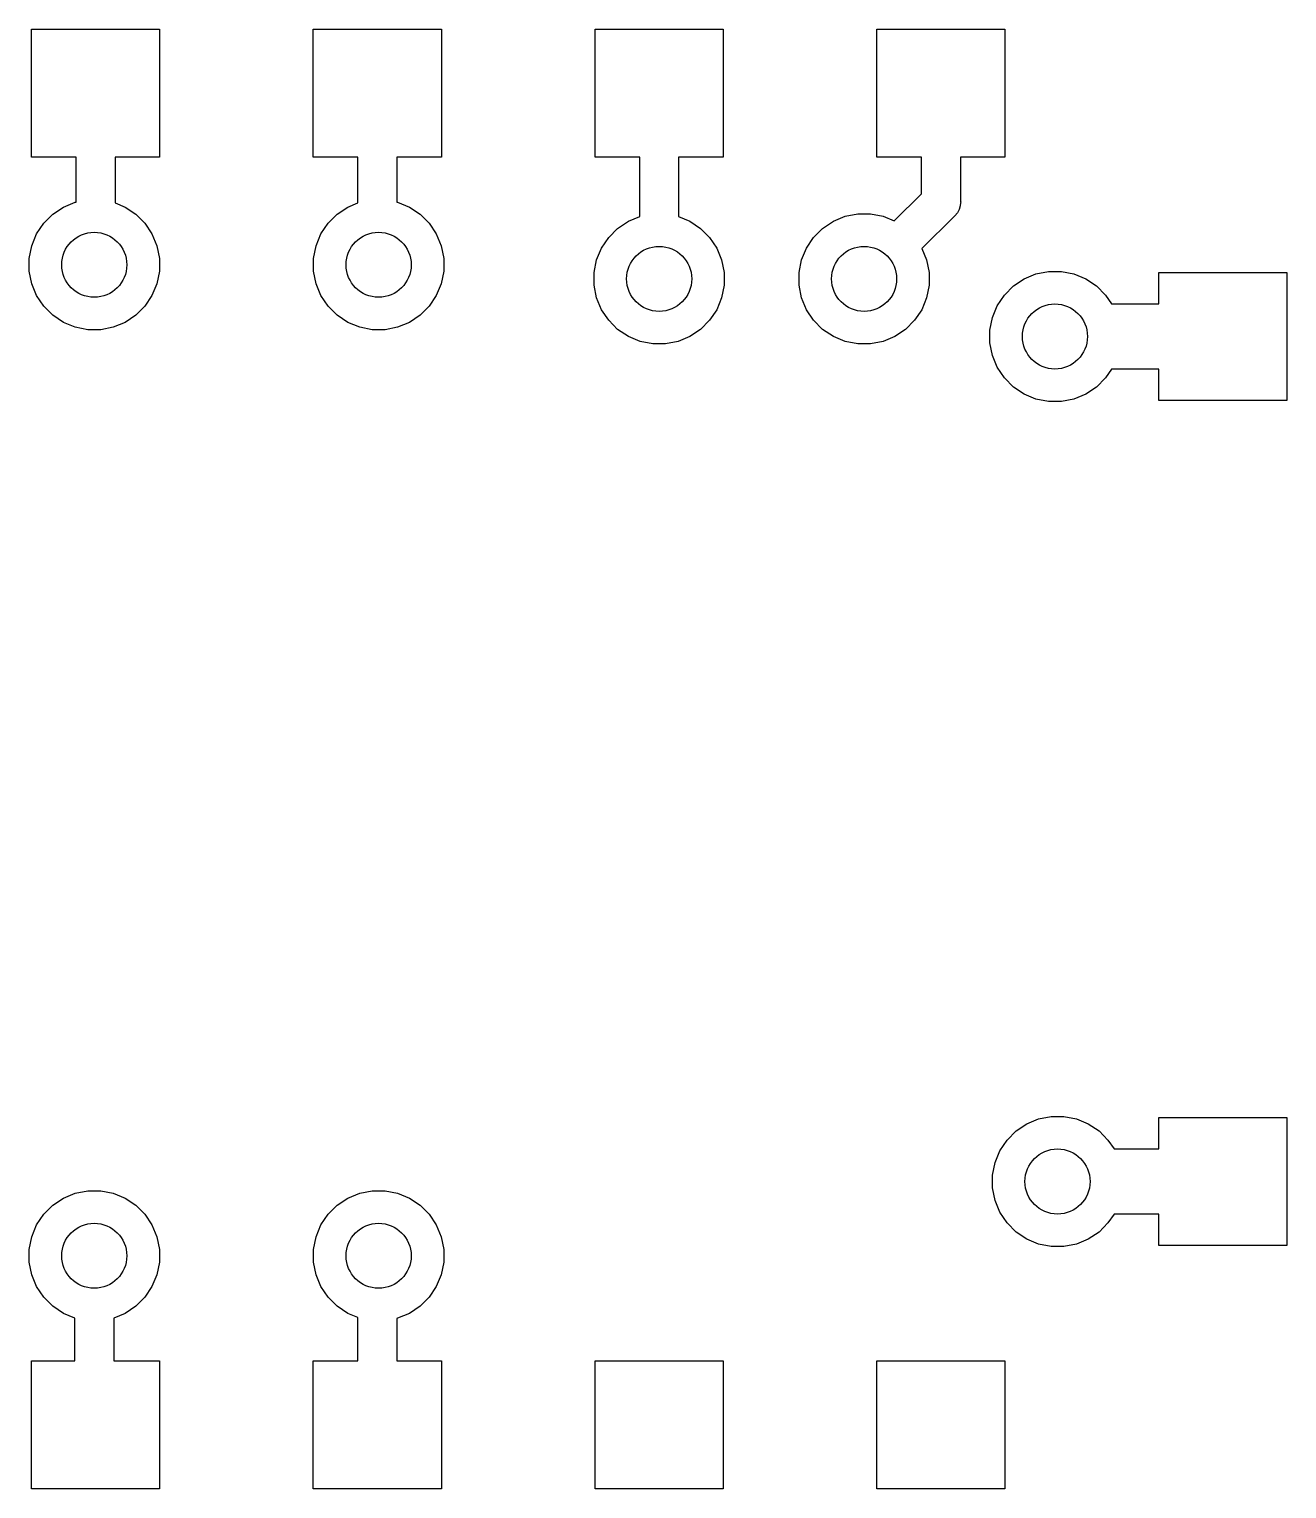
# Model space of a CAD drawing. Extents: x 98.9 to 141.5, y -118.8 to -76.2.
# Drawn here: x 132.19 to 137.1, y -99.7 to -94 of the extents above; entities that cross this region are included whole.
import ezdxf

# ---------------------------------------------------------------- set-up
doc = ezdxf.new("R2010")
doc.units = 0
doc.layers.add('BLACK', color=7, linetype='CONTINUOUS')

msp = doc.modelspace()

# ---------------------------------------------------------------- linework, layer by layer
at = {"layer": 'BLACK', "linetype": 'CONTINUOUS'}
for p, q in [((132.2, -94.5), (132.2, -94)), ((132.2, -94), (132.7, -94)), ((132.7, -94), (132.7, -94.5)), ((133.3, -94.5), (133.3, -94)), ((133.3, -94), (133.8, -94)), ((133.8, -94), (133.8, -94.5)), ((134.4, -94.5), (134.4, -94)), ((134.4, -94), (134.9, -94)), ((134.9, -94), (134.9, -94.5)), ((135.5, -94.5), (135.5, -94)), ((135.5, -94), (136, -94)), ((136, -94), (136, -94.5)), ((132.374, -94.5), (132.2, -94.5)), ((132.374, -94.6752), (132.374, -94.5)), ((132.7, -94.5), (132.526, -94.5)), ((132.526, -94.5), (132.526, -94.6787)), ((133.474, -94.5), (133.3, -94.5)), ((133.474, -94.6787), (133.474, -94.5)), ((133.8, -94.5), (133.626, -94.5)), ((133.626, -94.5), (133.626, -94.6752)), ((134.574, -94.5), (134.4, -94.5)), ((134.574, -94.7316), (134.574, -94.5)), ((134.9, -94.5), (134.726, -94.5)), ((134.726, -94.5), (134.726, -94.7316)), ((135.674, -94.5), (135.5, -94.5)), ((135.674, -94.6434), (135.674, -94.5)), ((136, -94.5), (135.826, -94.5)), ((135.826, -94.5), (135.826, -94.6713)), ((132.325, -94.6949), (132.371, -94.6758)), ((132.371, -94.6758), (132.374, -94.6752)), ((133.626, -94.6752), (133.629, -94.6758)), ((133.629, -94.6758), (133.675, -94.6949)), ((135.568, -94.749), (135.674, -94.6434)), ((135.826, -94.6713), (135.827, -94.675)), ((135.827, -94.675), (135.826, -94.6787)), ((132.248, -94.7581), (132.283, -94.7227)), ((132.283, -94.7227), (132.325, -94.6949)), ((132.526, -94.6787), (132.565, -94.6949)), ((132.565, -94.6949), (132.607, -94.7227)), ((132.607, -94.7227), (132.642, -94.7581)), ((133.358, -94.7581), (133.393, -94.7227)), ((133.393, -94.7227), (133.435, -94.6949)), ((133.435, -94.6949), (133.474, -94.6787)), ((133.675, -94.6949), (133.717, -94.7227)), ((133.717, -94.7227), (133.752, -94.7581)), ((134.53, -94.7499), (134.574, -94.7316)), ((134.726, -94.7316), (134.77, -94.7499)), ((135.33, -94.7499), (135.376, -94.7308)), ((135.376, -94.7308), (135.425, -94.721)), ((135.425, -94.721), (135.475, -94.721)), ((135.475, -94.721), (135.524, -94.7308)), ((135.524, -94.7308), (135.568, -94.749)), ((135.801, -94.7315), (135.676, -94.8568)), ((135.804, -94.7291), (135.801, -94.7315)), ((135.814, -94.7175), (135.804, -94.7291)), ((135.821, -94.7043), (135.814, -94.7175)), ((135.825, -94.6899), (135.821, -94.7043)), ((135.826, -94.6787), (135.825, -94.6899)), ((135.826, -94.6787), (135.826, -94.6787)), ((132.22, -94.7997), (132.248, -94.7581)), ((132.642, -94.7581), (132.67, -94.7997)), ((133.33, -94.7997), (133.358, -94.7581)), ((133.752, -94.7581), (133.78, -94.7997)), ((134.453, -94.8131), (134.488, -94.7777)), ((134.488, -94.7777), (134.53, -94.7499)), ((134.77, -94.7499), (134.812, -94.7777)), ((134.812, -94.7777), (134.847, -94.8131)), ((135.253, -94.8131), (135.288, -94.7777)), ((135.288, -94.7777), (135.33, -94.7499)), ((132.191, -94.895), (132.201, -94.8459)), ((132.201, -94.8459), (132.22, -94.7997)), ((132.67, -94.7997), (132.689, -94.8459)), ((132.689, -94.8459), (132.699, -94.895)), ((133.301, -94.895), (133.311, -94.8459)), ((133.311, -94.8459), (133.33, -94.7997)), ((133.78, -94.7997), (133.799, -94.8459)), ((133.799, -94.8459), (133.809, -94.895)), ((134.425, -94.8547), (134.453, -94.8131)), ((134.847, -94.8131), (134.875, -94.8547)), ((135.225, -94.8547), (135.253, -94.8131)), ((132.191, -94.945), (132.191, -94.895)), ((132.699, -94.895), (132.699, -94.945)), ((133.301, -94.945), (133.301, -94.895)), ((133.809, -94.895), (133.809, -94.945)), ((134.396, -94.95), (134.406, -94.9009)), ((134.406, -94.9009), (134.425, -94.8547)), ((134.875, -94.8547), (134.894, -94.9009)), ((134.894, -94.9009), (134.904, -94.95)), ((135.196, -94.95), (135.206, -94.9009)), ((135.206, -94.9009), (135.225, -94.8547)), ((135.676, -94.8568), (135.694, -94.9009)), ((135.694, -94.9009), (135.704, -94.95)), ((132.201, -94.9941), (132.191, -94.945)), ((132.699, -94.945), (132.689, -94.9941)), ((133.311, -94.9941), (133.301, -94.945)), ((133.809, -94.945), (133.799, -94.9941)), ((134.396, -95), (134.396, -94.95)), ((134.904, -94.95), (134.904, -95)), ((135.196, -95), (135.196, -94.95)), ((135.704, -94.95), (135.704, -95)), ((136.075, -94.9749), (136.121, -94.9558)), ((136.121, -94.9558), (136.17, -94.946)), ((136.17, -94.946), (136.22, -94.946)), ((136.22, -94.946), (136.269, -94.9558)), ((136.269, -94.9558), (136.315, -94.9749)), ((136.6, -95.073), (136.6, -94.95)), ((136.6, -94.95), (137.1, -94.95)), ((137.1, -94.95), (137.1, -95.45)), ((132.22, -95.0403), (132.201, -94.9941)), ((132.689, -94.9941), (132.67, -95.0403)), ((133.33, -95.0403), (133.311, -94.9941)), ((133.799, -94.9941), (133.78, -95.0403)), ((134.406, -95.0491), (134.396, -95)), ((134.904, -95), (134.894, -95.0491)), ((135.206, -95.0491), (135.196, -95)), ((135.704, -95), (135.694, -95.0491)), ((135.998, -95.0381), (136.033, -95.0027)), ((136.033, -95.0027), (136.075, -94.9749)), ((136.315, -94.9749), (136.357, -95.0027)), ((136.357, -95.0027), (136.392, -95.0381)), ((132.248, -95.0819), (132.22, -95.0403)), ((132.67, -95.0403), (132.642, -95.0819)), ((133.358, -95.0819), (133.33, -95.0403)), ((133.78, -95.0403), (133.752, -95.0819)), ((134.425, -95.0953), (134.406, -95.0491)), ((134.894, -95.0491), (134.875, -95.0953)), ((135.225, -95.0953), (135.206, -95.0491)), ((135.694, -95.0491), (135.675, -95.0953)), ((135.97, -95.0797), (135.998, -95.0381)), ((136.392, -95.0381), (136.416, -95.073)), ((136.416, -95.073), (136.6, -95.073)), ((132.283, -95.1173), (132.248, -95.0819)), ((132.325, -95.1451), (132.283, -95.1173)), ((132.607, -95.1173), (132.565, -95.1451)), ((132.642, -95.0819), (132.607, -95.1173)), ((133.393, -95.1173), (133.358, -95.0819)), ((133.435, -95.1451), (133.393, -95.1173)), ((133.717, -95.1173), (133.675, -95.1451)), ((133.752, -95.0819), (133.717, -95.1173)), ((134.453, -95.1369), (134.425, -95.0953)), ((134.875, -95.0953), (134.847, -95.1369)), ((135.253, -95.1369), (135.225, -95.0953)), ((135.675, -95.0953), (135.647, -95.1369)), ((135.941, -95.175), (135.951, -95.1259)), ((135.951, -95.1259), (135.97, -95.0797)), ((132.371, -95.1642), (132.325, -95.1451)), ((132.42, -95.174), (132.371, -95.1642)), ((132.47, -95.174), (132.42, -95.174)), ((132.519, -95.1642), (132.47, -95.174)), ((132.565, -95.1451), (132.519, -95.1642)), ((133.481, -95.1642), (133.435, -95.1451)), ((133.53, -95.174), (133.481, -95.1642)), ((133.58, -95.174), (133.53, -95.174)), ((133.629, -95.1642), (133.58, -95.174)), ((133.675, -95.1451), (133.629, -95.1642)), ((134.488, -95.1723), (134.453, -95.1369)), ((134.53, -95.2001), (134.488, -95.1723)), ((134.812, -95.1723), (134.77, -95.2001)), ((134.847, -95.1369), (134.812, -95.1723)), ((135.288, -95.1723), (135.253, -95.1369)), ((135.33, -95.2001), (135.288, -95.1723)), ((135.612, -95.1723), (135.57, -95.2001)), ((135.647, -95.1369), (135.612, -95.1723)), ((135.941, -95.225), (135.941, -95.175)), ((134.576, -95.2192), (134.53, -95.2001)), ((134.625, -95.229), (134.576, -95.2192)), ((134.675, -95.229), (134.625, -95.229)), ((134.724, -95.2192), (134.675, -95.229)), ((134.77, -95.2001), (134.724, -95.2192)), ((135.376, -95.2192), (135.33, -95.2001)), ((135.425, -95.229), (135.376, -95.2192)), ((135.475, -95.229), (135.425, -95.229)), ((135.524, -95.2192), (135.475, -95.229)), ((135.57, -95.2001), (135.524, -95.2192)), ((135.951, -95.2741), (135.941, -95.225)), ((135.97, -95.3203), (135.951, -95.2741)), ((135.998, -95.3619), (135.97, -95.3203)), ((136.416, -95.327), (136.392, -95.3619)), ((136.6, -95.327), (136.416, -95.327)), ((136.6, -95.45), (136.6, -95.327)), ((136.033, -95.3973), (135.998, -95.3619)), ((136.075, -95.4251), (136.033, -95.3973)), ((136.357, -95.3973), (136.315, -95.4251)), ((136.392, -95.3619), (136.357, -95.3973)), ((136.121, -95.4442), (136.075, -95.4251)), ((136.17, -95.454), (136.121, -95.4442)), ((136.22, -95.454), (136.17, -95.454)), ((136.269, -95.4442), (136.22, -95.454)), ((136.315, -95.4251), (136.269, -95.4442)), ((137.1, -95.45), (136.6, -95.45)), ((136.085, -98.2749), (136.131, -98.2558)), ((136.131, -98.2558), (136.18, -98.246)), ((136.18, -98.246), (136.23, -98.246)), ((136.23, -98.246), (136.279, -98.2558)), ((136.279, -98.2558), (136.325, -98.2749)), ((136.6, -98.373), (136.6, -98.25)), ((136.6, -98.25), (137.1, -98.25)), ((137.1, -98.25), (137.1, -98.75)), ((136.008, -98.3381), (136.043, -98.3027)), ((136.043, -98.3027), (136.085, -98.2749)), ((136.325, -98.2749), (136.367, -98.3027)), ((136.367, -98.3027), (136.402, -98.3381)), ((135.961, -98.4259), (135.98, -98.3797)), ((135.98, -98.3797), (136.008, -98.3381)), ((136.402, -98.3381), (136.426, -98.373)), ((136.426, -98.373), (136.6, -98.373)), ((135.951, -98.475), (135.961, -98.4259)), ((135.951, -98.525), (135.951, -98.475)), ((132.325, -98.5649), (132.371, -98.5458)), ((132.371, -98.5458), (132.42, -98.536)), ((132.42, -98.536), (132.47, -98.536)), ((132.47, -98.536), (132.519, -98.5458)), ((132.519, -98.5458), (132.565, -98.5649)), ((133.435, -98.5649), (133.481, -98.5458)), ((133.481, -98.5458), (133.53, -98.536)), ((133.53, -98.536), (133.58, -98.536)), ((133.58, -98.536), (133.629, -98.5458)), ((133.629, -98.5458), (133.675, -98.5649)), ((135.961, -98.5741), (135.951, -98.525)), ((132.248, -98.6281), (132.283, -98.5927)), ((132.283, -98.5927), (132.325, -98.5649)), ((132.565, -98.5649), (132.607, -98.5927)), ((132.607, -98.5927), (132.642, -98.6281)), ((133.358, -98.6281), (133.393, -98.5927)), ((133.393, -98.5927), (133.435, -98.5649)), ((133.675, -98.5649), (133.717, -98.5927)), ((133.717, -98.5927), (133.752, -98.6281)), ((135.98, -98.6203), (135.961, -98.5741)), ((132.22, -98.6697), (132.248, -98.6281)), ((132.642, -98.6281), (132.67, -98.6697)), ((133.33, -98.6697), (133.358, -98.6281)), ((133.752, -98.6281), (133.78, -98.6697)), ((136.008, -98.6619), (135.98, -98.6203)), ((136.043, -98.6973), (136.008, -98.6619)), ((136.402, -98.6619), (136.367, -98.6973)), ((136.426, -98.627), (136.402, -98.6619)), ((136.6, -98.627), (136.426, -98.627)), ((136.6, -98.75), (136.6, -98.627)), ((132.191, -98.765), (132.201, -98.7159)), ((132.201, -98.7159), (132.22, -98.6697)), ((132.67, -98.6697), (132.689, -98.7159)), ((132.689, -98.7159), (132.699, -98.765)), ((133.301, -98.765), (133.311, -98.7159)), ((133.311, -98.7159), (133.33, -98.6697)), ((133.78, -98.6697), (133.799, -98.7159)), ((133.799, -98.7159), (133.809, -98.765)), ((136.085, -98.7251), (136.043, -98.6973)), ((136.367, -98.6973), (136.325, -98.7251)), ((132.191, -98.815), (132.191, -98.765)), ((132.699, -98.765), (132.699, -98.815)), ((133.301, -98.815), (133.301, -98.765)), ((133.809, -98.765), (133.809, -98.815)), ((136.131, -98.7442), (136.085, -98.7251)), ((136.18, -98.754), (136.131, -98.7442)), ((136.23, -98.754), (136.18, -98.754)), ((136.279, -98.7442), (136.23, -98.754)), ((136.325, -98.7251), (136.279, -98.7442)), ((137.1, -98.75), (136.6, -98.75)), ((132.201, -98.8641), (132.191, -98.815)), ((132.699, -98.815), (132.689, -98.8641)), ((133.311, -98.8641), (133.301, -98.815)), ((133.809, -98.815), (133.799, -98.8641)), ((132.22, -98.9103), (132.201, -98.8641)), ((132.689, -98.8641), (132.67, -98.9103)), ((133.33, -98.9103), (133.311, -98.8641)), ((133.799, -98.8641), (133.78, -98.9103)), ((132.248, -98.9519), (132.22, -98.9103)), ((132.283, -98.9873), (132.248, -98.9519)), ((132.642, -98.9519), (132.607, -98.9873)), ((132.67, -98.9103), (132.642, -98.9519)), ((133.358, -98.9519), (133.33, -98.9103)), ((133.393, -98.9873), (133.358, -98.9519)), ((133.752, -98.9519), (133.717, -98.9873)), ((133.78, -98.9103), (133.752, -98.9519)), ((132.325, -99.0151), (132.283, -98.9873)), ((132.607, -98.9873), (132.565, -99.0151)), ((133.435, -99.0151), (133.393, -98.9873)), ((133.717, -98.9873), (133.675, -99.0151)), ((132.369, -99.0334), (132.325, -99.0151)), ((132.369, -99.2), (132.369, -99.0334)), ((132.565, -99.0151), (132.521, -99.0334)), ((132.521, -99.0334), (132.521, -99.2)), ((133.474, -99.0313), (133.435, -99.0151)), ((133.474, -99.2), (133.474, -99.0313)), ((133.629, -99.0342), (133.626, -99.0348)), ((133.626, -99.0348), (133.626, -99.2)), ((133.675, -99.0151), (133.629, -99.0342)), ((132.2, -99.7), (132.2, -99.2)), ((132.2, -99.2), (132.369, -99.2)), ((132.521, -99.2), (132.7, -99.2)), ((132.7, -99.2), (132.7, -99.7)), ((133.3, -99.7), (133.3, -99.2)), ((133.3, -99.2), (133.474, -99.2)), ((133.626, -99.2), (133.8, -99.2)), ((133.8, -99.2), (133.8, -99.7)), ((134.4, -99.7), (134.4, -99.2)), ((134.4, -99.2), (134.9, -99.2)), ((134.9, -99.2), (134.9, -99.7)), ((135.5, -99.7), (135.5, -99.2)), ((135.5, -99.2), (136, -99.2)), ((136, -99.2), (136, -99.7)), ((132.7, -99.7), (132.2, -99.7)), ((133.8, -99.7), (133.3, -99.7)), ((134.9, -99.7), (134.4, -99.7)), ((136, -99.7), (135.5, -99.7))]:
    msp.add_line(p, q, dxfattribs=at)
at = {"layer": 'BLACK'}
for centre in [(132.445, -94.92), (133.555, -94.92), (134.65, -94.975), (135.45, -94.975), (136.195, -95.2), (136.205, -98.5), (132.445, -98.79), (133.555, -98.79)]:
    msp.add_circle(centre, 0.127, dxfattribs=at)

doc.saveas('drawing.dxf')
